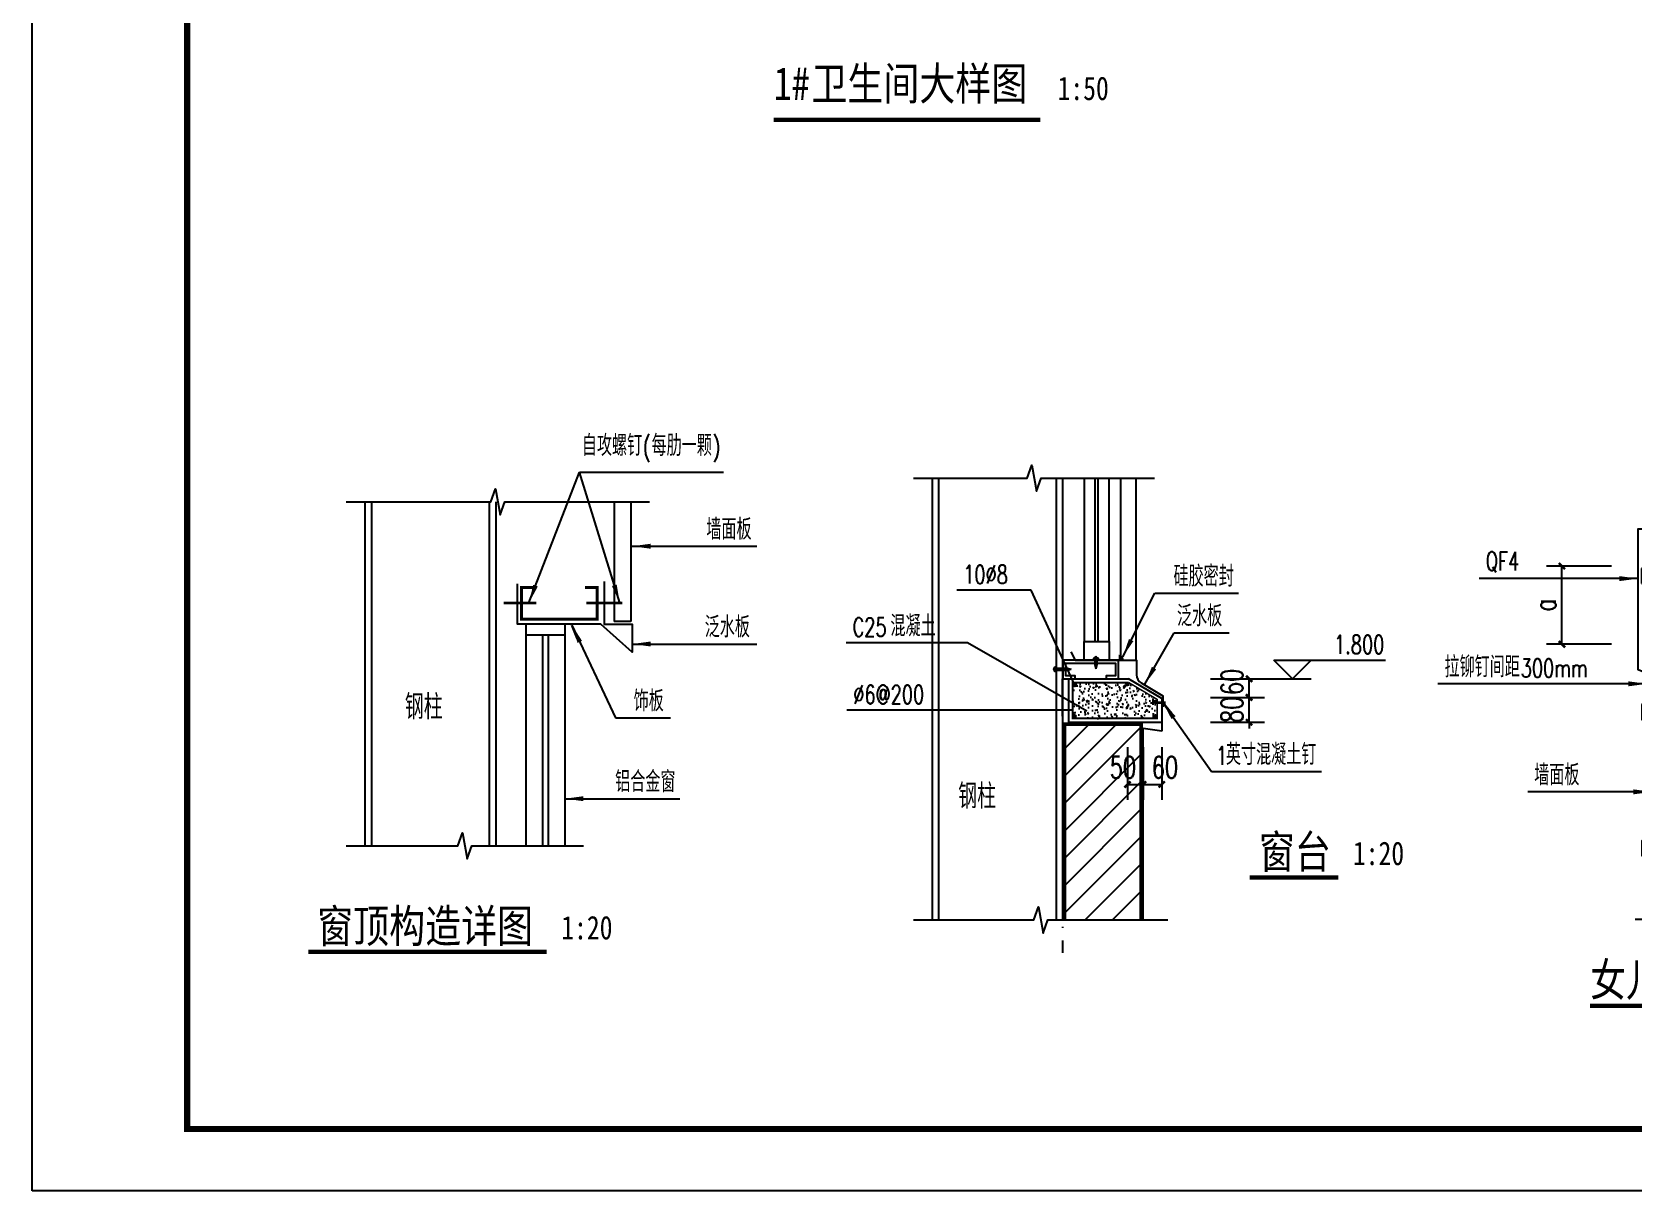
# Model space of a CAD drawing. Extents: x 14095202 to 14511487, y -1430609 to -90420.
# Drawn here: x 14338287 to 14389905, y -1399320 to -1361942 of the extents above; entities that cross this region are included whole.
import ezdxf

# ---------------------------------------------------------------- set-up
doc = ezdxf.new("R2010")
doc.units = 0
doc.header["$LTSCALE"] = 1000
doc.header["$MEASUREMENT"] = 0
doc.linetypes.add('DOTE', pattern=[2.4200000000000004, 2, -0.2, 0.02, -0.2])
doc.linetypes.add('HIDDEN', pattern=[0.375, 0.25, -0.125])
for name, color, linetype in [('C型钢', 6, 'Continuous'), ('DIM_SYMB', 3, 'Continuous'), ('DOTE', 1, 'DOTE'), ('PUB_DIM', 3, 'Continuous'), ('PUB_TEXT', 7, 'Continuous'), ('TK', 4, 'Continuous'), ('WALL', 9, 'Continuous'), ('WINDOW', 4, 'Continuous'), ('填充', 251, 'Continuous'), ('梁柱', 3, 'Continuous')]:
    doc.layers.add(name, color=color, linetype=linetype)
doc.styles.add('-宋体', font='', dxfattribs={"width": 0.8})
doc.styles.add('_TCH_DIM', font='SIMPLEX', dxfattribs={"bigfont": 'GBCBIG'})
doc.styles.add('_TCH_DIM_T3', font='SIMPLEX', dxfattribs={"width": 0.7058823529411765, "bigfont": 'GBCBIG'})
doc.styles.add('TESD', font='TSSDENG', dxfattribs={"width": 0.8, "bigfont": '!HZTXT'})
doc.styles.add('YAYA', font='', dxfattribs={"width": 0.8, "height": 1})
doc.styles.add('宋体', font='', dxfattribs={"width": 0.8})
doc.styles.get('-宋体').set_extended_font_data('SimSun')
doc.styles.get('YAYA').set_extended_font_data('SimSun')
doc.styles.get('宋体').set_extended_font_data('SimSun')
doc.dimstyles.new('20&&100', dxfattribs={"dimtxt": 350, "dimasz": 100, "dimexe": 250, "dimexo": 300, "dimgap": 100, "dimtad": 1, "dimdec": 0, "dimlfac": 0.2, "dimzin": 0, "dimdsep": 46, "dimtxsty": '_TCH_DIM_T3', "dimblk": 'ARCHTICK', "dimcen": 0.09, "dimclrt": 7, "dimazin": 2, "dimtfac": 1, "dimtdec": 0, "dimtix": 1, "dimtmove": 2, "dimatfit": 3, "dimfxl": 0, "dimtolj": 1, "dimtzin": 0, "dimarcsym": 0})
doc.dimstyles.new('_TCH_ARCH&&100', dxfattribs={"dimtxt": 350, "dimasz": 100, "dimexe": 250, "dimexo": 300, "dimgap": 100, "dimtad": 1, "dimdec": 0, "dimzin": 0, "dimdsep": 46, "dimtxsty": '_TCH_DIM_T3', "dimblk": 'ARCHTICK', "dimcen": 0.09, "dimclrt": 7, "dimazin": 2, "dimtfac": 1, "dimtdec": 0, "dimtix": 1, "dimtmove": 2, "dimatfit": 3, "dimfxl": 0, "dimtolj": 1, "dimtzin": 0, "dimarcsym": 0})

# ---------------------------------------------------------------- blocks, each defined once
blk = doc.blocks.new('A$C3EBC53FE')
at = {"layer": 'DIM_SYMB', "const_width": 35}
blk.add_lwpolyline([(1998.206750797807, -8568.607594925534), (4145.168776114263, -8568.607594925534)], dxfattribs=at)
at = {"layer": 'PUB_TEXT', "style": 'YAYA', "width": 0.8}
for s, height, p in [('卫生间大样图', 265.8227848101266, (2300.654008181773, -8409.999999988824)), ('1#', 265.8227848101266, (1998.206750797807, -8409.999999988824)), ('1:50', 189.873417721519, (4285.168776114263, -8409.999999988824))]:
    blk.add_text(s, height=height, dxfattribs=at).set_placement(p)
blk = doc.blocks.new('_ARROW')
blk.add_solid([(0, 0), (-1, 0.1), (-1, -0.1)])
blk = doc.blocks.new('_ArchTick')
at = {"color": 0, "linetype": 'ByBlock', "const_width": 0.4}
blk.add_lwpolyline([(-0.5, -0.5), (0.5, 0.5)], dxfattribs=at)
blk = doc.blocks.new('*D1227')
at = {"layer": 'Defpoints', "color": 0}
for p in [(4174.916071006094, 8896.223416874967), (5274.916071006097, 8896.223416874967), (5274.916071006097, 7636.223416874967)]:
    blk.add_point(p, dxfattribs=at)
at = {"layer": 'PUB_DIM', "color": 0, "lineweight": -2}
for p, q in [((4974.916071006097, 8896.223416874967), (3924.916071006094, 8896.22341687497)), ((4174.916071006094, 7636.223416874967), (4174.916071006094, 8896.223416874967)), ((4974.916071006097, 7636.223416874967), (3924.916071006094, 7636.223416874967))]:
    blk.add_line(p, q, dxfattribs=at)
at = {"layer": 'PUB_DIM', "color": 0, "lineweight": -2, "xscale": 100, "yscale": 100, "zscale": 100}
for p, rotation in [((4174.916071006094, 8896.223416874967), 90), ((4174.916071006094, 7636.223416874967), 270)]:
    blk.add_blockref('_ArchTick', p, dxfattribs=dict(at, rotation=rotation))
at = {"layer": 'PUB_DIM', "color": 7, "insert": (3899.916071006093, 8266.22341687497), "char_height": 350, "attachment_point": 5, "rotation": 90, "style": '_TCH_DIM_T3'}
blk.add_mtext('\\A1;a', dxfattribs=at)
blk = doc.blocks.new('*D1228')
at = {"layer": 'Defpoints', "color": 0}
for p in [(7239.393919677474, 10684.44963527735), (5981.447904140688, 9584.449635277353), (7239.393919677474, 9584.449635277353)]:
    blk.add_point(p, dxfattribs=at)
at = {"layer": 'PUB_DIM', "color": 0, "lineweight": -2}
for p, q in [((5981.447904140688, 9884.449635277353), (5981.447904140688, 10934.44963527735)), ((7239.393919677474, 9884.449635277353), (7239.393919677474, 10934.44963527735)), ((5981.447904140688, 10684.44963527735), (7239.393919677474, 10684.44963527735))]:
    blk.add_line(p, q, dxfattribs=at)
at = {"layer": 'PUB_DIM', "color": 0, "lineweight": -2, "xscale": 100, "yscale": 100, "zscale": 100, "rotation": 180}
blk.add_blockref('_ArchTick', (5981.447904140688, 10684.44963527735), dxfattribs=at)
at = {"layer": 'PUB_DIM', "color": 0, "lineweight": -2, "xscale": 100, "yscale": 100, "zscale": 100}
blk.add_blockref('_ArchTick', (7239.393919677474, 10684.44963527735), dxfattribs=at)
at = {"layer": 'PUB_DIM', "color": 7, "insert": (6610.420911909081, 10959.44963527735), "char_height": 350, "attachment_point": 5, "style": '_TCH_DIM_T3'}
blk.add_mtext('\\A1;a', dxfattribs=at)
blk = doc.blocks.new('*D1229')
at = {"layer": 'Defpoints', "color": 0}
for p in [(4537.408476472716, 5988.360809934093), (4789.382500314037, 5988.360809934093), (4789.382500314037, 5088.360809934093)]:
    blk.add_point(p, dxfattribs=at)
at = {"layer": 'PUB_DIM', "color": 0, "lineweight": -2}
for p, q in [((4537.408476472716, 5688.360809934093), (4537.408476472716, 4838.360809934093)), ((4789.382500314037, 5688.360809934093), (4789.382500314037, 4838.360809934093)), ((4537.408476472716, 5088.360809934093), (4789.382500314037, 5088.360809934093))]:
    blk.add_line(p, q, dxfattribs=at)
at = {"layer": 'PUB_DIM', "color": 0, "lineweight": -2, "xscale": 100, "yscale": 100, "zscale": 100, "rotation": 180}
blk.add_blockref('_ArchTick', (4537.408476472716, 5088.360809934093), dxfattribs=at)
at = {"layer": 'PUB_DIM', "color": 0, "lineweight": -2, "xscale": 100, "yscale": 100, "zscale": 100}
blk.add_blockref('_ArchTick', (4789.382500314037, 5088.360809934093), dxfattribs=at)
at = {"layer": 'PUB_DIM', "color": 7, "insert": (4463.395488393377, 5363.360809934093), "char_height": 350, "attachment_point": 5, "style": '_TCH_DIM_T3'}
blk.add_mtext('\\A1;50', dxfattribs=at)
blk = doc.blocks.new('*D1230')
at = {"layer": 'Defpoints', "color": 0}
for p in [(4789.382500314037, 5988.360809934093), (5089.382500314037, 5988.360809934093), (5089.382500314037, 5088.360809934093)]:
    blk.add_point(p, dxfattribs=at)
at = {"layer": 'PUB_DIM', "color": 0, "lineweight": -2}
for p, q in [((4789.382500314037, 5688.360809934093), (4789.382500314037, 4838.360809934093)), ((5089.382500314037, 5688.360809934093), (5089.382500314037, 4838.360809934093)), ((4789.382500314037, 5088.360809934093), (5089.382500314037, 5088.360809934093))]:
    blk.add_line(p, q, dxfattribs=at)
at = {"layer": 'PUB_DIM', "color": 0, "lineweight": -2, "xscale": 100, "yscale": 100, "zscale": 100, "rotation": 180}
blk.add_blockref('_ArchTick', (4789.382500314037, 5088.360809934093), dxfattribs=at)
at = {"layer": 'PUB_DIM', "color": 0, "lineweight": -2, "xscale": 100, "yscale": 100, "zscale": 100}
blk.add_blockref('_ArchTick', (5089.382500314037, 5088.360809934093), dxfattribs=at)
at = {"layer": 'PUB_DIM', "color": 7, "insert": (5139.382500314037, 5363.360809934093), "char_height": 350, "attachment_point": 5, "style": '_TCH_DIM_T3'}
blk.add_mtext('\\A1;60', dxfattribs=at)
blk = doc.blocks.new('*D1231')
at = {"layer": 'Defpoints', "color": 0}
for p in [(5572.93490979902, 6491.631345377187), (6497.444548955791, 6491.631345377186), (5572.93490979902, 6091.678498488618)]:
    blk.add_point(p, dxfattribs=at)
at = {"layer": 'PUB_DIM', "color": 0, "lineweight": -2}
for p, q in [((5872.93490979902, 6491.631345377187), (6747.444548955791, 6491.631345377186)), ((6497.444548955791, 6491.631345377186), (6497.444548955791, 6591.631345377186)), ((6497.44454895579, 6091.678498488617), (6497.444548955791, 6491.631345377186)), ((5872.93490979902, 6091.678498488618), (6747.44454895579, 6091.678498488617)), ((6497.44454895579, 6091.678498488617), (6497.44454895579, 5991.678498488617))]:
    blk.add_line(p, q, dxfattribs=at)
at = {"layer": 'PUB_DIM', "color": 0, "lineweight": -2, "xscale": 100, "yscale": 100, "zscale": 100}
for p, rotation in [((6497.444548955791, 6491.631345377186), 270), ((6497.44454895579, 6091.678498488617), 90)]:
    blk.add_blockref('_ArchTick', p, dxfattribs=dict(at, rotation=rotation))
at = {"layer": 'PUB_DIM', "color": 7, "insert": (6222.444548955789, 6291.654921932904), "char_height": 350, "attachment_point": 5, "rotation": 90, "style": '_TCH_DIM_T3'}
blk.add_mtext('\\A1;80', dxfattribs=at)
blk = doc.blocks.new('*D1232')
at = {"layer": 'Defpoints', "color": 0}
for p in [(5572.93490979902, 6791.678498488618), (6497.444548955791, 6791.678498488617), (5572.93490979902, 6491.631345377187)]:
    blk.add_point(p, dxfattribs=at)
at = {"layer": 'PUB_DIM', "color": 0, "lineweight": -2}
for p, q in [((5872.93490979902, 6791.678498488618), (6747.444548955791, 6791.678498488617)), ((6497.444548955791, 6491.631345377186), (6497.444548955791, 6791.678498488617)), ((5872.93490979902, 6491.631345377187), (6747.444548955791, 6491.631345377186))]:
    blk.add_line(p, q, dxfattribs=at)
at = {"layer": 'PUB_DIM', "color": 0, "lineweight": -2, "xscale": 100, "yscale": 100, "zscale": 100}
for p, rotation in [((6497.444548955791, 6791.678498488617), 90), ((6497.444548955791, 6491.631345377186), 270)]:
    blk.add_blockref('_ArchTick', p, dxfattribs=dict(at, rotation=rotation))
at = {"layer": 'PUB_DIM', "color": 7, "insert": (6222.444548955784, 6741.654921932903), "char_height": 350, "attachment_point": 5, "rotation": 90, "style": '_TCH_DIM_T3'}
blk.add_mtext('\\A1;60', dxfattribs=at)
blk = doc.blocks.new('A$C56D42C6A')
for p, q in [((5526.471267732442, 8289.549031971721), (5526.471267732442, 6363.088407850591)), ((5796.471267732442, 8289.549031971721), (5796.471267732442, 6363.088407850591)), ((4927.968628878356, 6089.231811775593), (4843.291606883169, 6304.261054235278)), ((5796.471267732442, 6363.088407850591), (5526.471267732442, 6363.088407850591))]:
    blk.add_line(p, q)
at = {"color": 2}
blk.add_lwpolyline([(5362.871022435487, 7008.18932888913), (5362.871022435487, 6319.103478069184), (5812.871022435487, 6319.103478069184), (5812.871022435487, 5869.103478069184), (5308.83672844863, 6319.288687831489), (3967.593113856972, 6319.288687831489), (3967.593113856972, 6968.957754122792)], dxfattribs=at)
at = {"color": 8, "const_width": 40}
for points in [[(4269.278349580825, 6659.997629030375), (3741.43646473682, 6659.997629030375)], [(5655.742400730611, 6659.997629030375), (5078.635413269163, 6659.997629030375)]]:
    blk.add_lwpolyline(points, dxfattribs=at)
at = {"layer": 'PUB_DIM'}
for p, q in [((4149.568159376737, 6659.997629030375), (4965.565198673401, 8770.590554940514)), ((5615.619678863324, 6659.997629030375), (4965.565198673401, 8770.590554940514)), ((4965.565198673401, 8770.590554940514), (7285.569298106246, 8770.590554940514)), ((5812.871022435487, 7575.024279719219), (6413.120438378304, 7575.024279719219)), ((6413.120438378304, 7575.024279719219), (7827.261111414526, 7575.024279719219)), ((4843.291606883169, 6304.261054235278), (5545.47068903828, 4806.543277129997)), ((5812.871022435487, 5998.29504231154), (6413.120438378304, 5998.29504231154)), ((6413.120438378304, 5998.29504231154), (7827.261111414526, 5998.29504231154)), ((5545.47068903828, 4806.543277129997), (6435.581776652951, 4806.543277129997)), ((4730.320429163636, 3503.83467609674), (5618.260521369171, 3503.83467609674)), ((5618.260521369171, 3503.83467609674), (6585.324635036406, 3503.83467609674))]:
    blk.add_line(p, q, dxfattribs=at)
for points in [[(1203.523440169753, 8289.549031971721), (3537.497353951097, 8289.549031971721), (3613.931103147, 8499.549031971721), (3687.988435044555, 8079.549031971721), (3762.497353951097, 8289.549031971721), (6096.471267732442, 8289.549031971721)], [(1203.523440169753, 2741.814868259011), (3004.421934666694, 2741.814868259011), (3080.855683862597, 2951.814868259011), (3154.913015760152, 2531.814868259011), (3229.421934666694, 2741.814868259011), (5030.320429163636, 2741.814868259011)]]:
    blk.add_lwpolyline(points, dxfattribs=at)
for points in [[(5812.871022435487, 7575.024279719219, 0, 80, 0), (6112.871022435487, 7575.024279719219, 0, 0, 0)], [(4149.568159376737, 6659.997629030375, 0, 80, 0), (4257.750311627369, 6939.812964447183, 0, 0, 0)], [(5615.619678863324, 6659.997629030375, 0, 80, 0), (5527.314349327506, 6946.70683497879, 0, 0, 0)], [(4843.291606883169, 6304.261054235278, 0, 80, 0), (4970.640188389112, 6032.632007945261, 0, 0, 0)], [(5812.871022435487, 5998.29504231154, 0, 80, 0), (6112.871022435487, 5998.29504231154, 0, 0, 0)], [(4730.320429163636, 3503.83467609674, 0, 80, 0), (5030.320429163636, 3503.83467609674, 0, 0, 0)]]:
    blk.add_lwpolyline(points, format="xyseb", dxfattribs=at)
at = {"layer": 'PUB_DIM', "const_width": 70}
blk.add_lwpolyline([(593.6330814827816, 1035.000060503371), (4438.611984436371, 1035.000060503371)], dxfattribs=at)
at = {"layer": 'WINDOW'}
for p, q in [((4100.320429163636, 6319.288687831489), (4100.320429163636, 2741.814868259011)), ((4730.320429163636, 6319.288687831489), (4730.320429163636, 2741.814868259011)), ((4730.320429163636, 6139.288687831489), (4100.320429163636, 6139.288687831489)), ((4370.320429163636, 6139.288687831489), (4370.320429163636, 2741.814868259011)), ((4460.320429163636, 6139.288687831489), (4460.320429163636, 2741.814868259011))]:
    blk.add_line(p, q, dxfattribs=at)
at = {"layer": 'WINDOW', "const_width": 50}
blk.add_lwpolyline([(5053.642095791758, 6908.332963353721), (5250.49016604817, 6908.332963353721), (5250.49016604817, 6397.226968633768), (4033.146753395558, 6397.226968633709), (4033.146753395558, 6908.332963353721), (4229.99482365197, 6908.332963353721)], dxfattribs=at)
at = {"layer": '梁柱'}
for p, q in [((1503.523440169753, 8289.549031971721), (1503.523440169753, 2741.814868259011)), ((1611.523440169753, 8289.549031971721), (1611.523440169753, 2741.814868259011)), ((3511.523440169753, 8289.549031971721), (3511.523440169753, 2741.814868259011)), ((3619.523440169753, 8289.549031971721), (3619.523440169753, 2741.814868259011))]:
    blk.add_line(p, q, dxfattribs=at)
at = {"layer": 'PUB_TEXT', "style": '_TCH_DIM'}
for s, p in [('自攻螺钉', (5004.611851297735, 9031.423888273848)), ('每肋一颗', (6127.590574701991, 9031.423888273848)), ('墙面板', (7011.090898648568, 7680.024279719219)), ('泛水板', (6985.027068861335, 6103.29504231154)), ('饰板', (5839.092414950823, 4911.543277129997)), ('铝合金窗', (5542.02676269598, 3608.83467609674))]:
    blk.add_text(s, height=337.5886524822695, dxfattribs=at).set_placement(p)
at = {"layer": 'PUB_TEXT'}
for s, height, style, width, p in [('(', 297.5, '_TCH_DIM', 0.7058823529411765, (5987.590574701991, 9031.423888273848)), (')', 297.5, '_TCH_DIM', 0.7058823529411765, (7110.569298106246, 9031.423888273848)), ('钢柱', 400, 'TESD', 0.8, (2151.893816964817, 4784.96016833419)), ('窗顶构造详图', 531.6455696202532, '宋体', 0.8, (737.725908487007, 1185.000060503371)), ('1:20', 379.746835443038, '宋体', 0.8, (4671.945317769714, 1235.000060503371))]:
    blk.add_text(s, height=height, dxfattribs=dict(at, style=style, width=width)).set_placement(p)
blk = doc.blocks.new('GeYuanFrame_08887284', base_point=(20.08568540801701, 4.526152566438171))
at = {"layer": 'TK'}
blk.add_lwpolyline([(20.08568540801701, 4.526152566438171), (20.08568540801701, 598.5261525664382), (861.0856854080171, 598.5261525664382), (861.0856854080171, 4.526152566438171)], close=True, dxfattribs=at)
at = {"layer": 'TK', "const_width": 1}
blk.add_lwpolyline([(45.08568540801701, 588.5261525664382), (851.0856854080171, 588.5261525664382), (851.0856854080171, 14.52615256643817), (45.08568540801701, 14.52615256643817)], close=True, dxfattribs=at)
blk = doc.blocks.new('A$C30C515F8')
at = {"color": 3}
for p, q in [((5983.837814048864, 9424.868619545214), (5744.318067819811, 9028.531477409266)), ((5983.837814048864, 9424.868619545214), (6227.197814048268, 9424.868619545214)), ((6227.197814048268, 9424.868619545214), (6390.367814050056, 9154.868619545214)), ((8179.837814048864, 9424.868619545214), (8016.667814047076, 9154.868619545214)), ((8179.837814048864, 9424.868619545214), (8423.197814048268, 9424.868619545214)), ((8423.197814048268, 9424.868619545214), (8586.367814050056, 9154.868619545214)), ((10375.83781404886, 9424.868619545214), (10212.66781404708, 9154.868619545214)), ((10375.83781404886, 9424.868619545214), (10619.19781404827, 9424.868619545214)), ((10619.19781404827, 9424.868619545214), (10782.36781405006, 9154.868619545214)), ((7203.517814048566, 9226.868619545214), (6390.367814050056, 9154.868619545214)), ((7203.517814048566, 9226.868619545214), (8016.667814047076, 9154.868619545214)), ((9399.517814048566, 9226.868619545214), (8586.367814050056, 9154.868619545214)), ((9399.517814048566, 9226.868619545214), (10212.66781404708, 9154.868619545214)), ((11675.30291211698, 9233.933155068338), (10782.36781405006, 9154.868619545214)), ((5463.322305054404, 8858.716371449493), (5744.318067819811, 9028.531477409266)), ((5463.322305054404, 8615.356371446363), (5463.322305054404, 8858.716371449493)), ((5982.182857082225, 8896.222944858335), (7242.182857082225, 8896.222944858335)), ((5982.182857082225, 8896.222944858335), (5982.182857082225, 3203.615592534505)), ((6162.182857082225, 8896.222944858335), (6162.182857082225, 3203.615592534505)), ((7062.182857082225, 8896.222944858335), (7062.182857082225, 3203.615592534505)), ((7242.182857082225, 8896.222944858335), (7242.182857082225, 3203.615592534505)), ((7332.182857082225, 8896.222944858335), (7332.182857082225, 7636.222944858335)), ((7332.182857082225, 8896.222944858335), (11675.30291211698, 8896.222944858335)), ((5463.322305054404, 8615.356371446363), (5733.322305054404, 8452.1863714483)), ((7332.182857082225, 8716.222944858335), (11675.30291211698, 8716.222944858335)), ((5661.322305054404, 7639.036371446065), (5733.322305054404, 8452.1863714483)), ((7332.182857082225, 7816.222944858335), (11675.30291211698, 7816.222944858335)), ((5661.322305054404, 7639.036371446065), (5733.322305054404, 6825.886371447556)), ((7332.182857082225, 7636.222944858335), (11675.30291211698, 7636.222944858335)), ((5463.322305054404, 6662.716371449493), (5733.322305054404, 6825.886371447556)), ((5463.322305054404, 6662.716371449493), (5463.322305054404, 6419.356371446363)), ((5463.322305054404, 6419.356371446363), (5733.322305054404, 6256.186371448301)), ((5661.322305054404, 5443.036371446065), (5733.322305054404, 6256.186371448301)), ((5661.322305054404, 5443.036371446065), (5733.322305054404, 4629.886371447556)), ((5463.322305054404, 4466.716371449493), (5733.322305054404, 4629.886371447556)), ((5463.322305054404, 4466.716371449493), (5463.322305054404, 4223.356371446363)), ((5463.322305054404, 4223.356371446363), (5733.322305054404, 4060.186371448301)), ((5657.477631775022, 3203.615592534446), (5733.322305054404, 4060.186371448301))]:
    blk.add_line(p, q, dxfattribs=at)
at = {"color": 4, "linetype": 'HIDDEN'}
for p, q in [((6054.182857082225, 8896.222944858335), (6054.182857082225, 3203.615592534505)), ((7170.182857082225, 8896.222944858335), (7170.182857082225, 3203.615592534505)), ((7332.182857082225, 8824.222944858335), (11675.30291211698, 8824.222944858335)), ((7332.182857082225, 7708.222944858335), (11675.30291211698, 7708.222944858335))]:
    blk.add_line(p, q, dxfattribs=at)
at = {"color": 2}
blk.add_lwpolyline([(5623.905458093621, 6866.381696282737), (5623.905458093621, 7131.152228387855), (5402.21342893783, 7223.011373444311), (5402.21342893783, 9497.426284308396), (7549.69673922006, 9497.426284308396), (7641.555884280242, 9275.734255152605), (7989.849288457073, 9205.622101644836)], dxfattribs=at)
at = {"color": 0, "linetype": 'ByBlock'}
for centre, start, end in [((13617.97598288534, 9683.324971351423), 292.8852982043756, 20.30957486281147), ((17123.4275622773, 5581.057125176885), 70.33966294339756, 157.7639395968471)]:
    blk.add_arc(centre, 700.0957860791207, start, end, dxfattribs=at)
for points in [[(14312.94596032379, 9949.786820519366), (14236.14898947952, 9902.85894748161), (14133.76385579584, 10156.71379656682)], [(13881.05737267016, 9082.391351800063), (13899.41168556688, 8994.282786968746), (13625.90883460222, 8983.274130660691)], [(17335.94286763249, 6201.678006033995), (17381.99753418146, 6279.001790780225), (17590.94155515311, 6102.175898734131)], [(16431.24063902674, 5854.667157683172), (16519.55152184842, 5837.312389608123), (16423.33177619753, 5581.057125176885)]]:
    blk.add_solid(points, dxfattribs=at)
at = {"layer": 'Defpoints', "color": 0, "linetype": 'ByBlock'}
for p in [(14109.67828517733, 9184.964704479673), (17098.1511591184, 6280.696470219293), (17768.99780100165, 6300.647931385436), (13634.01360590337, 5581.057125176885), (17123.4275622773, 5581.057125176885), (17123.4275622773, 5581.057125176885)]:
    blk.add_point(p, dxfattribs=at)
at = {"layer": 'PUB_DIM'}
for p, q in [((7759.604167007841, 9273.834966937862), (7759.604167007841, 10992.21052753794)), ((7759.604167007841, 10992.21052753794), (10768.35610645288, 10992.21052753794)), ((8809.792972839437, 9395.652790921591), (9513.941768231802, 10332.40361656979)), ((9513.941768231802, 10332.40361656979), (13196.29226470506, 10332.40361656979)), ((3830.571192002855, 8695.270130776185), (2841.993137510493, 8695.270130776185)), ((5402.21342893783, 8695.270130776185), (3830.571192002855, 8695.270130776185)), ((4252.166026871651, 6998.766962335296), (2176.932007642463, 6998.766962335296)), ((5545.915946286637, 6998.766962335296), (4252.166026871651, 6998.766962335296)), ((4838.616927625611, 5256.747431881809), (3623.088180691935, 5256.747431881809)), ((5627.362427953165, 5256.747431881809), (4838.616927625611, 5256.747431881809))]:
    blk.add_line(p, q, dxfattribs=at)
for points in [[(7759.604167007841, 9273.834966937862, 0, 80, 0), (7759.604167007841, 9573.834966937862, 0, 0, 0)], [(8809.792972839437, 9395.652790921591, 0, 80, 0), (8990.05266109961, 9635.45780502335, 0, 0, 0)], [(5402.21342893783, 8695.270130776185, 0, 80, 0), (5102.21342893783, 8695.270130776185, 0, 0, 0)], [(5545.915946286637, 6998.766962335296, 0, 80, 0), (5245.915946286637, 6998.766962335296, 0, 0, 0)], [(5627.362427953165, 5256.747431881809, 0, 80, 0), (5327.362427953165, 5256.747431881809, 0, 0, 0)]]:
    blk.add_lwpolyline(points, format="xyseb", dxfattribs=at)
for points in [[(11675.30291211698, 9533.933155068338), (11675.30291211698, 8547.578049963307), (11885.30291211698, 8471.144300767404), (11465.30291211698, 8397.08696886985), (11675.30291211698, 8322.578049963307), (11675.30291211698, 7336.222944858277)], [(14163.13004715322, 5581.057125176885), (13525.03669184027, 4605.858511697152), (12557.60519687412, 4605.858511697152)], [(5357.477631775022, 3203.615592534446), (6337.330244428624, 3203.61559253442), (6413.763993624531, 3413.615592534418), (6487.821325522075, 2993.615592534416), (6562.330244428624, 3203.615592534414), (7542.182857082225, 3203.615592534388)]]:
    blk.add_lwpolyline(points, dxfattribs=at)
at = {"layer": 'PUB_DIM', "const_width": 70}
for points in [[(13797.76718720817, 3878.035576402268), (14991.60684965542, 3878.035576402268)], [(4629.617878655437, 1808.748358152632), (11506.15796304363, 1808.748358152632)]]:
    blk.add_lwpolyline(points, dxfattribs=at)
at = {"layer": 'PUB_TEXT', "const_width": 30}
blk.add_lwpolyline([(18665.73876189766, 6300.647931385436), (17768.99780100165, 6300.647931385436), (17123.4275622773, 5581.057125176885), (13634.01360590337, 5581.057125176885), (13634.01360590337, 9783.380972336628), (14409.43892953871, 10502.97177854518), (14409.43892953871, 11277.91551963578)], dxfattribs=at)
at = {"layer": 'PUB_DIM', "xscale": -360.0000000000325, "yscale": 360.0000000000005, "zscale": 360, "rotation": 236.802416296985}
blk.add_blockref('_ARROW', (14163.13004715322, 5581.057125176885), dxfattribs=at)
at = {"color": 0, "linetype": 'ByBlock', "char_height": 449.9999999999999, "attachment_point": 5, "style": '-宋体'}
for insert, rotation in [((14826.27187905787, 9319.683033857145), 67.3879062403343), ((16965.26868014364, 6666.644780780771), 24.20755085297497)]:
    blk.add_mtext('\\A1;120°', dxfattribs=dict(at, insert=insert, rotation=rotation))
at = {"layer": 'PUB_TEXT', "style": '_TCH_DIM'}
for s, p in [('拉铆钉间距', (8314.632702197558, 11097.21052753794)), ('自攻螺钉', (9525.057552022867, 10437.40361656979)), ('（隔肋一颗）', (11928.03627542712, 10437.40361656979)), ('拉铆钉间距', (2281.932007642463, 7103.766962335296)), ('墙面板', (3728.088180691935, 5361.747431881809))]:
    blk.add_text(s, height=337.5886524822695, dxfattribs=at).set_placement(p)
at = {"layer": 'PUB_TEXT'}
for s, height, style, width, p in [('300mm', 297.5, '_TCH_DIM', 0.7058823529411765, (9543.356106452877, 11097.21052753794)), ('20', 400, '-宋体', 0.8, (13839.06579510449, 10859.8654429462)), ('2-14X40', 297.5, '_TCH_DIM', 0.7058823529411765, (10508.03627542712, 10437.40361656979)), ('35', 400, '-宋体', 0.8, (13620.26518804021, 10162.23113021965)), ('QF4', 297.5, '_TCH_DIM', 0.7058823529411765, (2946.993137510493, 8828.60346410952)), ('300mm', 297.5, '_TCH_DIM', 0.7058823529411765, (3510.655411897782, 7103.766962335296)), ('145', 400, '-宋体', 0.8, (12852.70068964176, 6988.375021664659)), ('20', 400, '-宋体', 0.8, (18038.12991462229, 5815.981636579731)), ('35', 400, '-宋体', 0.8, (17396.26405065833, 5515.540184512385)), ('145', 400, '-宋体', 0.8, (15207.02561232029, 5032.911209437647)), ('外', 600, 'TESD', 0.8, (12660.5230613458, 3898.291129316785)), ('QF4', 531.6455696202532, '宋体', 0.8, (13947.76782349474, 4028.035576402268)), ('展开宽度', 531.6455696202532, '宋体', 0.8, (13693.76730042999, 3060.039928247046)), ('400', 531.6455696202532, '宋体', 0.8, (16113.34535950172, 3060.039928247046)), ('女儿墙转角包角构造详图', 531.6455696202532, '宋体', 0.8, (4629.617878655437, 1961.701944650545)), ('1:20', 379.746835443038, '宋体', 0.8, (11739.49129637696, 1955.794771654764))]:
    blk.add_text(s, height=height, dxfattribs=dict(at, style=style, width=width)).set_placement(p)
at = {"layer": 'PUB_DIM'}
for p1, p2, distance, picture, middle in [((5981.447904140688, 9584.449635277353), (7239.393919677474, 9584.449635277353), 1099.9999999999964, '*D1228', (6610.420911909081, 10959.44963527735)), ((5274.916071006097, 7636.223416874967), (5274.916071006097, 8896.223416874967), 1100.0000000000027, '*D1227', (3899.916071006093, 8266.22341687497))]:
    dim = blk.add_aligned_dim(p1=p1, p2=p2, distance=distance, text='a', dimstyle='_TCH_ARCH&&100', dxfattribs=at)
    dim.commit()
    dim.dimension.update_dxf_attribs({"geometry": picture, "text_midpoint": middle})
blk = doc.blocks.new('A$C7624542D')
h = blk.add_hatch()
h.set_pattern_fill('混凝土', color=8, scale=30, style=0)
h.set_pattern_definition([(50, (0, 0), (215.178054780226, -18.82564049477853), [22.5, -247.5]), (355, (0, 0), (-41.6254000839, 225.6576401100035), [18, -198]), (100.4514, (17.931504, -1.568802), (173.5528145142065, 206.8318626182861), [19.122057, -210.3426336]), (46.18420000000001, (0, 60), (320.1723145876933, -49.65570429870542), [33.75, -371.25]), (96.6356, (26.6810235, 55.86200789999999), (280.398811664611, 292.2353612701325), [28.6830864, -315.5139]), (351.1842, (0, 60), (280.3985835400882, 292.2355802775974), [27, -297]), (21, (30, 45), (179.0721156355385, -120.7856671996016), [22.5, -247.5]), (326.0000000000001, (30, 45), (72.99459957647451, 217.5450135140559), [18, -198]), (71.4514, (44.9226699, 34.9345182), (252.066788574447, 96.75914901298572), [19.122057, -210.3426336]), (37.50000000000001, (0, 0), (3.647956595187201, 99.86815614939344), [0, -195.6, 0, -201, 0, -198.75]), (7.499999999999999, (0, 0), (78.92086123264458, 118.3235135647081), [0, -114.6, 0, -191.1, 0, -75.75]), (327.5, (-66.9, 0), (160.1467308517227, -6.76646152031394), [0, -75, 0, -234, 0, -310.5]), (317.5, (-96.9, 0), (174.9558508027159, 30.03149469969529), [0, -97.5, 0, -155.4, 0, -220.5])])
h.paths.add_polyline_path([(3652.734495774726, 6730.270121034933), (3652.734495774726, 6416.494830530835), (3652.734495774726, 6152.525749777211), (5015.613424987416, 6152.525749777211), (5015.613424987416, 6407.769739315612), (5000.878908800374, 6407.769739315612, -0.7413567763435299), (4961.19498983745, 6419.824154947652, -1), (5004.540566721955, 6419.824154947652), (5015.613424987416, 6458.958444622112), (4557.946280375938, 6730.270121034933)])
h.paths.add_polyline_path([(3667.809230014426, 6689.860560835106, -1), (3711.15480689893, 6689.860560835106, -1)], flags=16)
h.paths.add_polyline_path([(3707.096334138908, 6188.664771207375, -1), (3663.750757254404, 6188.664771207375, -1)], flags=16)
h.paths.add_polyline_path([(4515.193184531969, 6704.720680017723, -1), (4558.538761416474, 6704.720680017723, -1)], flags=16)
h.paths.add_polyline_path([(5011.023600125709, 6188.66562252189, -1), (4967.678023241204, 6188.66562252189, -1)], flags=16)
for points in [[(3711.154806898936, 6689.860560835106, 1), (3667.80923001442, 6689.860560835106, 1)], [(4558.538761416479, 6704.720680017723, 1.000000366180542), (4515.193184531963, 6704.720680017723, 1.000000366180542)], [(3707.096334138914, 6188.664771207375, 1), (3663.750757254398, 6188.664771207375, 1)], [(5004.54056672196, 6419.824154947652, 1), (4961.194989837444, 6419.824154947652, 1)], [(5011.023600125714, 6188.66562252189, 1), (4967.678023241198, 6188.66562252189, 1)]]:
    blk.add_hatch(color=256).paths.add_polyline_path(points)
at = {"layer": '填充'}
h = blk.add_hatch(dxfattribs=at)
h.set_pattern_fill('ANSI31', color=256, scale=2500, style=0)
h.set_pattern_definition([(45, (82558.42945903307, 440711.1789701029), (-220.9708691207961, 220.9708691207961), [])])
h.paths.add_polyline_path([(4759.382500314037, 6061.678498488676), (3519.382500314037, 6061.678498488618), (3519.382500314037, 2902.16764900164), (4759.382500314037, 2902.167649001523)])
h.paths.add_polyline_path([(4079.824059821942, 5588.360809934093), (4846.966916964797, 5588.360809934093), (4846.966916964797, 5138.360809934093), (4079.824059821942, 5138.360809934093)], flags=9)
for p, q in [((4423.577801273088, 10025.29844551976), (4423.577801273088, 7091.678498488618)), ((4673.577801273088, 10025.29844551976), (4673.577801273088, 7091.678498488618)), ((4012.804471329669, 7108.242793199373), (4012.804471329669, 7018.071207937552)), ((4012.804471329669, 7018.071207937552), (4028.799808242242, 6950.832856883062)), ((4044.795145154814, 7018.071207937552), (4028.799808242242, 6950.832856883062)), ((4044.795145154814, 7108.242793199373), (4044.795145154814, 7018.071207937552)), ((3383.03827708296, 6962.007312715752), (3564.085559227387, 6962.007312715752)), ((3383.03827708296, 6930.016638890607), (3564.085559227387, 6930.016638890607)), ((3489.382500314037, 6191.678498488618), (3489.382500314037, 6791.678498488618)), ((3564.085559227387, 6962.007312715752), (3631.323910281877, 6946.01197580318)), ((3564.085559227387, 6930.016638890607), (3631.323910281877, 6946.01197580318)), ((3584.033396930317, 6791.678498488618), (4552.408476472716, 6791.678498488618)), ((3589.382500314037, 6091.678498488676), (3589.382500314037, 6791.678498488618)), ((5089.382500314037, 6473.352561578853), (4552.408476472716, 6791.678498488618)), ((5089.382500314037, 6473.352561578853), (5089.382500314037, 5947.260670446558)), ((5252.518479914288, 6233.000771150691), (5105.889567383449, 6411.24427475105)), ((3589.382500314037, 6091.678498488676), (5089.382500314037, 6091.678498488618)), ((5089.382500314037, 5947.260670446558), (4789.382500314037, 5988.360809934093))]:
    blk.add_line(p, q)
at = {"color": 2}
blk.add_lwpolyline([(3625.668226578156, 7226.678498488618), (3693.155378819327, 7091.678498488618), (4684.465144888381, 7091.678498488618), (4684.465144888381, 6854.001453353849, 0.264864669952408), (4757.973605056904, 6724.970277531072), (5105.889567383449, 6518.720683038933), (5105.889567383449, 6341.188204922481)], format="xyb", dxfattribs=at)
for points in [[(3365.15045639209, 6982.074573841644), (3378.03827708296, 6982.074573841644), (3383.03827708296, 6977.074573841644), (3383.03827708296, 6914.94937776844), (3378.03827708296, 6909.94937776844), (3365.15045639209, 6909.94937776844), (3360.15045639209, 6914.94937776844), (3360.15045639209, 6977.074573841644)], [(4064.862406276981, 7126.130613890244), (4064.862406276981, 7113.242793199373), (4059.862406276981, 7108.242793199373), (3997.737210207502, 7108.242793199373), (3992.737210207502, 7113.242793199373), (3992.737210207502, 7126.130613893969), (3997.737210207502, 7131.130613893969), (4059.862406276981, 7131.130613890244)]]:
    blk.add_lwpolyline(points, close=True)
for points, const_width in [([(3652.734495774726, 6416.494830530835), (3652.734495774726, 6730.270121034933), (4557.946280375938, 6730.270121034933)], 30), ([(5015.613424987416, 6416.494830530835), (5015.613424987416, 6458.958444622112), (5015.613424987416, 6458.958444622112), (4557.946280375938, 6730.270121034933)], 25), ([(4948.703130082111, 6475.161668219371), (4948.703130082111, 6367.425201632781)], 30), ([(5015.613424987416, 6416.494830530835), (5015.613424987416, 6152.525749777211), (3652.734495774726, 6152.525749777211), (3652.734495774726, 6416.494830530835)], 30), ([(4952.421454147319, 6159.38192636217), (4952.421454147319, 6241.112983536674)], 30)]:
    blk.add_lwpolyline(points, dxfattribs=dict(const_width=const_width))
at = {"color": 8, "const_width": 40}
blk.add_lwpolyline([(4979.137283288757, 6407.769739315612), (5153.263884478132, 6407.769739315612)], dxfattribs=at)
for centre in [(3689.482018456678, 6689.860560835106), (4536.865972974221, 6704.720680017723), (3685.423545696656, 6188.664771207375), (4982.867778279702, 6419.824154947652), (4989.350811683456, 6188.66562252189)]:
    blk.add_circle(centre, 21.6727884422522)
for centre, start, end in [((4028.799808242242, 7131.130613890244), 0, 180), ((3360.15045639209, 6946.01197580318), 90, 270)]:
    blk.add_arc(centre, 15.99533691187389, start, end)
for points in [[(4484.500627563219, 7091.678498488618), (4458.221847937326, 7155.236393936677), (4394.731603697757, 7181.678202097071)], [(4484.500627563219, 7091.678498488618), (4394.731603697757, 7181.678202097071), (4394.731603697757, 7091.678498488618)]]:
    blk.add_solid(points)
at = {"layer": 'C型钢'}
blk.add_lwpolyline([(4194.731603697757, 6791.678498488618), (4394.731603697757, 6791.678498488618), (4394.731603697757, 7091.678498488618), (3494.731603697757, 7091.678498488618), (3494.731603697757, 6791.678498488618), (3694.731603697757, 6791.678498488618), (3694.731603697757, 6841.678498488618), (3544.731603697757, 6841.678498488618), (3544.731603697757, 7041.678498488618), (4344.731603697757, 7041.678498488618), (4344.731603697757, 6841.678498488618), (4194.731603697757, 6841.678498488618)], close=True, dxfattribs=at)
at = {"layer": 'DOTE'}
blk.add_line((3489.382500314037, 9833.945804596646), (3489.382500314037, 2371.358308807714), dxfattribs=at)
at = {"layer": 'PUB_DIM'}
for p, q in [((2985.557730887085, 8220.825895886868), (1783.858624735847, 8220.825895886868)), ((3689.482018456678, 6689.860560835106), (2985.557730887085, 8220.825895886868)), ((4461.023488531529, 7148.460341832833), (4979.503513865639, 8172.581997378031)), ((4979.503513865639, 8172.581997378031), (6325.648559892084, 8172.581997378031)), ((4816.231916756253, 6704.55361734028), (5288.85604045447, 7531.820971938199)), ((5288.85604045447, 7531.820971938199), (6176.995534225367, 7531.820971938199)), ((1959.744614344556, 7370.613348317333), (0.001028507016826552, 7370.613348317333)), ((3881.802716954611, 6270.997006268473), (1959.744614344556, 7370.613348317333)), ((7197.444548955784, 6791.678498488618), (6897.444548955784, 7091.678498488618)), ((6897.444548955784, 7091.678498488618), (8697.444548955784, 7091.678498488618)), ((7197.444548955784, 6791.678498488618), (7497.444548955784, 7091.678498488618)), ((6497.444548955784, 6791.678498488618), (7497.444548955784, 6791.678498488618)), ((1141.07924824534, 6284.510290154023), (11.34765331167728, 6284.510290154023)), ((3652.734495774726, 6284.510290154023), (1141.07924824534, 6284.510290154023)), ((5105.889567383449, 6411.24427475105), (5893.345880287699, 5297.725617884076)), ((5893.345880287699, 5297.725617884076), (7665.572121680249, 5297.725617884076))]:
    blk.add_line(p, q, dxfattribs=at)
for points in [[(1089.382500314037, 10025.29844551976), (2918.980150793563, 10025.29844551976), (2995.413899989465, 10235.29844551976), (3069.471231887021, 9815.298445519758), (3143.980150793563, 10025.29844551976), (4973.577801273088, 10025.29844551976)], [(1089.382500314037, 2902.167649001582), (3026.882500314037, 2902.167649001582), (3103.31624950994, 3112.167649001582), (3177.373581407495, 2692.167649001582), (3251.882500314037, 2902.167649001582), (5189.382500314037, 2902.167649001582)]]:
    blk.add_lwpolyline(points, dxfattribs=at)
for points in [[(4461.023488531529, 7148.460341832833, 0, 80, 0), (4596.528012454108, 7416.114080825053, 0, 0, 0)], [(4816.231916756253, 6704.55361734028, 0, 80, 0), (4965.049842113764, 6965.04013348322, 0, 0, 0)], [(5105.889567383449, 6411.24427475105, 0, 80, 0), (5279.106338565279, 6166.303567269951, 0, 0, 0)]]:
    blk.add_lwpolyline(points, format="xyseb", dxfattribs=at)
at = {"layer": 'PUB_DIM', "const_width": 70}
blk.add_lwpolyline([(6507.119104474827, 3587.081255038385), (7937.245686753318, 3587.081255038385)], dxfattribs=at)
at = {"layer": 'WALL'}
for p, q in [((3489.382500314037, 6091.678498488618), (3489.382500314037, 2902.167649001582)), ((4789.382500314037, 2902.167649001582), (4789.382500314037, 5988.360809934093))]:
    blk.add_line(p, q, dxfattribs=at)
at = {"layer": 'WALL', "const_width": 60}
blk.add_lwpolyline([(4759.382500314037, 2902.167649001582), (4759.382500314037, 6061.678498488618), (3519.382500314037, 6061.678498488676), (3519.382500314037, 2902.167649001582)], dxfattribs=at)
at = {"layer": 'WINDOW'}
for p, q in [((3839.382500314037, 10025.29844551976), (3839.382500314037, 7391.678498488618)), ((4014.382500314037, 7391.678498488618), (4014.382500314037, 10025.29844551976)), ((4064.382500314037, 7391.678498488618), (4064.382500314037, 10025.29844551976)), ((4239.382500314037, 7391.678498488618), (4239.382500314037, 10025.29844551976))]:
    blk.add_line(p, q, dxfattribs=at)
blk.add_lwpolyline([(4239.382500314037, 7091.678498488618), (3839.382500314037, 7091.678498488618), (3839.382500314037, 7391.678498488618), (4239.382500314037, 7391.678498488618)], close=True, dxfattribs=at)
at = {"layer": '梁柱'}
for p, q in [((1389.382500314037, 10025.29844551976), (1389.382500314037, 2902.167649001582)), ((1489.382500314037, 10025.29844551976), (1489.382500314037, 2902.167649001582)), ((3389.382500314037, 10025.29844551976), (3389.382500314037, 2902.167649001582)), ((3489.382500314037, 10025.29844551976), (3489.382500314037, 2902.167649001582))]:
    blk.add_line(p, q, dxfattribs=at)
at = {"layer": 'PUB_TEXT'}
for s, height, style, width, p in [('10%%C8', 297.5, '_TCH_DIM', 0.7058823529411765, (1888.858624735847, 8325.825895886868)), ('C25', 297.5, '_TCH_DIM', 0.7058823529411765, (105.0010285070168, 7475.613348317333)), ('1.800', 297.5, '_TCH_DIM', 0.7058823529411765, (7867.444548955784, 7196.678498488618)), ('%%C6@200', 297.5, '_TCH_DIM', 0.7058823529411765, (116.3476533116773, 6389.510290154023)), ('1', 297.5, '_TCH_DIM', 0.7058823529411765, (5963.338079127057, 5402.725617884076)), ('钢柱', 400, 'TESD', 0.8, (1809.565587506513, 4698.957396906568)), ('窗台', 531.6455696202532, '宋体', 0.8, (6655.937669875666, 3737.081255038385)), ('1:20', 379.746835443038, '宋体', 0.8, (8170.579020086647, 3787.081255038385))]:
    blk.add_text(s, height=height, dxfattribs=dict(at, style=style, width=width)).set_placement(p)
at = {"layer": 'PUB_TEXT', "style": '_TCH_DIM'}
for s, p in [('硅胶密封', (5278.62728329634, 8277.58199737803)), ('泛水板', (5334.761491672176, 7636.820971938199)), ('混凝土', (715.0010285070168, 7475.613348317333)), ('英寸混凝土钉', (6123.338079127057, 5402.725617884076))]:
    blk.add_text(s, height=337.5886524822695, dxfattribs=at).set_placement(p)
at = {"layer": 'PUB_DIM'}
for base, p1, p2, angle, picture, middle in [((6497.444548955791, 6791.678498488617), (5572.93490979902, 6491.631345377187), (5572.93490979902, 6791.678498488618), 90, '*D1232', (6222.444548955784, 6741.654921932903)), ((4789.382500314037, 5088.360809934093), (4537.408476472716, 5988.360809934093), (4789.382500314037, 5988.360809934093), 0, '*D1229', (4463.395488393377, 5363.360809934093)), ((5089.382500314037, 5088.360809934093), (4789.382500314037, 5988.360809934093), (5089.382500314037, 5988.360809934093), 0, '*D1230', (5139.382500314037, 5363.360809934093))]:
    dim = blk.add_linear_dim(base=base, p1=p1, p2=p2, angle=angle, dimstyle='20&&100', dxfattribs=at)
    dim.commit()
    dim.dimension.update_dxf_attribs({"geometry": picture, "text_midpoint": middle, "dimtype": 161})
dim = blk.add_aligned_dim(p1=(5572.93490979902, 6091.678498488618), p2=(5572.93490979902, 6491.631345377187), distance=-924.5096391567714, dimstyle='20&&100', dxfattribs=at)
dim.commit()
dim.dimension.update_dxf_attribs({"geometry": '*D1231', "text_midpoint": (6222.444548955789, 6291.654921932904)})

msp = doc.modelspace()

# ---------------------------------------------------------------- block references
for name, p, xscale, yscale, zscale in [('GeYuanFrame_08887284', (14338286.85104163, -1399320.344365273), 200, 200, 200), ('A$C30C515F8', (14379263.82234438, -1396961.135464119), 1.999999999999999, 1.999999999999999, 1.999999999999999), ('A$C56D42C6A', (14346005.89358228, -1393676.261414458), 1.999999999999999, 1.999999999999999, 1.999999999999999), ('A$C7624542D', (14364533.04545882, -1396384.776975021), 1.999999999999999, 1.999999999999999, 1.999999999999999)]:
    msp.add_blockref(name, p, dxfattribs=dict(xscale=xscale, yscale=yscale, zscale=zscale))
at = {"ltscale": 0.5, "xscale": 4, "yscale": 4, "zscale": 4}
msp.add_blockref('A$C3EBC53FE', (14354211.59097216, -1330497.357833818), dxfattribs=at)

doc.saveas('drawing.dxf')
